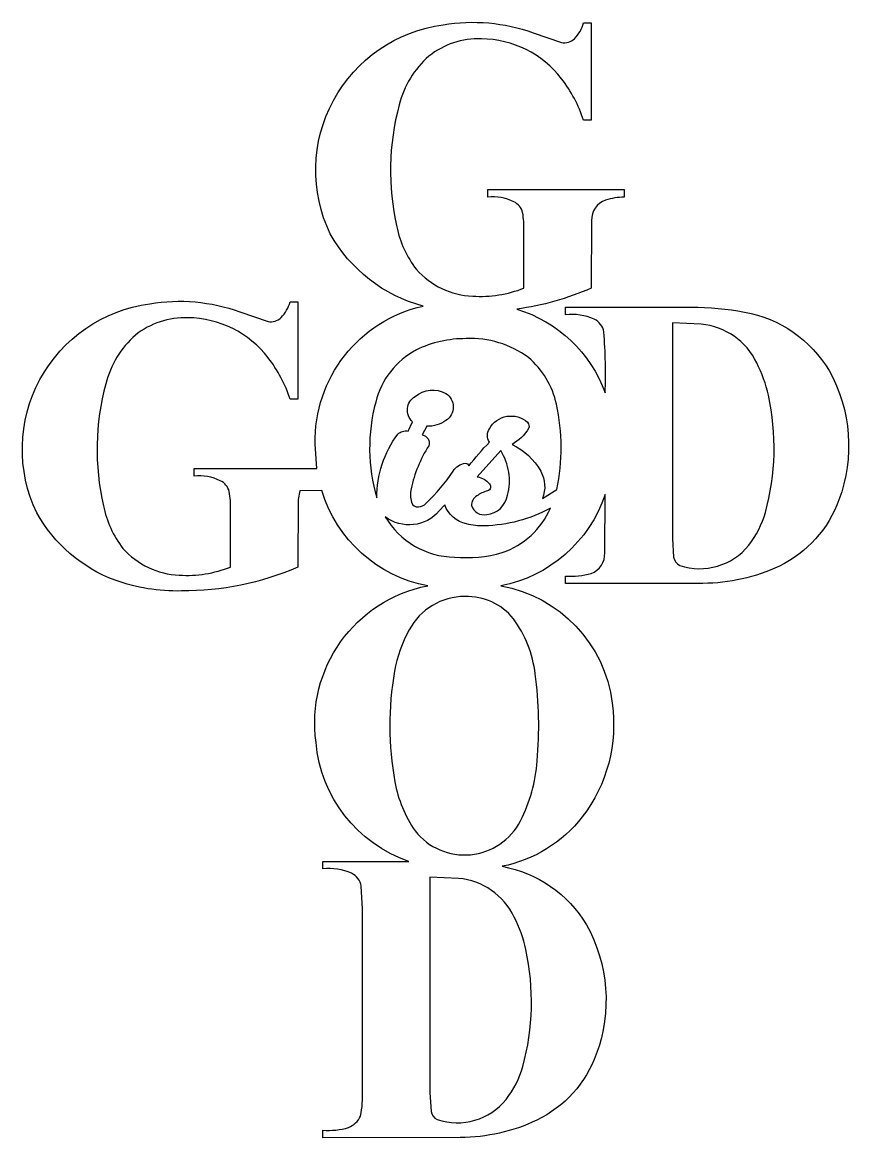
# Model space of a CAD drawing. Header units: inches. Extents: x 13.59 to 20.98, y 59.5 to 69.48.
import ezdxf

# ---------------------------------------------------------------- set-up
doc = ezdxf.new("R2010")
doc.units = ezdxf.units.IN
doc.header["$MEASUREMENT"] = 0
doc.layers.add('Layer 1', color=7, linetype='Continuous')

msp = doc.modelspace()

# ---------------------------------------------------------------- linework, layer by layer
at = {"layer": 'Layer 1'}
for points in [[(17.1763, 66.9387, -0.202322), (16.3472, 67.5838, -0.510558), (17.3564, 69.4531, -0.130147), (18.16, 69.3816), (18.413, 69.2951, 0.238189), (18.5297, 69.3295, 0.123781), (18.6111, 69.4706), (18.6796, 69.4706), (18.6796, 68.6), (18.6111, 68.6, 0.08363), (18.4147, 68.9705, 0.229029), (17.6976, 69.3286, 0.180717), (17.2284, 69.1728, 0.153926), (16.9636, 68.7385, 0.12348), (16.9418, 67.6483, 0.115115), (17.1166, 67.2666, 0.202802), (17.6198, 67.0275, 0.10791), (18.078, 67.0993), (18.078, 67.6129, 0.050964), (18.0663, 67.7749, 0.224808), (17.9866, 67.8713, 0.143962), (17.7541, 67.9134), (17.7541, 67.9808), (18.9739, 67.9808), (18.9739, 67.9134, 0.060129), (18.8076, 67.8872, 0.330568), (18.6821, 67.7025), (18.6796, 67.0993, -0.069248), (18.0135, 66.9116, -0.237464), (18.8031, 66.1623, 0.029803), (18.7921, 66.7075, 0.242878), (18.7059, 66.822, 0.136666), (18.4496, 66.8607), (18.4496, 66.9281), (19.5732, 66.9281, -0.051176), (20.0494, 66.8849, -0.217458), (20.8051, 66.3617, -0.219806), (20.893, 65.2061, -0.195327), (20.3608, 64.6142, -0.108167), (19.6772, 64.4596), (18.4496, 64.4585), (18.4496, 64.5258, 0.093058), (18.6786, 64.5488, 0.330562), (18.7994, 64.7339), (18.8031, 65.2535, -0.269229), (17.871, 64.4367, -0.331675), (18.8658, 63.3888, -0.203018), (18.5982, 62.3723, -0.181926), (17.8826, 61.9307, -0.217132), (18.6368, 61.4078, -0.219806), (18.7247, 60.2522, -0.195327), (18.1925, 59.6603, -0.108167), (17.5089, 59.5057), (16.2812, 59.5046), (16.2812, 59.572, 0.093058), (16.5103, 59.595, 0.180113), (16.6181, 59.6976, 0.062003), (16.6348, 59.9271), (16.6348, 61.5517), (16.6238, 61.7536, 0.242878), (16.5376, 61.8681, 0.136666), (16.2812, 61.9069), (16.2812, 61.9743), (17.0494, 61.9743, -0.296951), (16.2202, 63.0383, -0.398614), (17.2178, 64.4386, -0.281359), (16.2713, 65.29), (16.074, 65.2884), (16.0599, 65.2087), (16.0573, 64.6054, -0.104536), (15.017, 64.3923, -0.093681), (14.4237, 64.488, -0.177236), (13.725, 65.0899, -0.510558), (14.7341, 66.9592, -0.130147), (15.5377, 66.8878), (15.7907, 66.8013, 0.238189), (15.9074, 66.8356, 0.123781), (15.9889, 66.9768), (16.0573, 66.9768), (16.0573, 66.1062), (15.9889, 66.1062, 0.08363), (15.7924, 66.4767, 0.229029), (15.0753, 66.8347, 0.180717), (14.6061, 66.679, 0.153926), (14.3414, 66.2446, 0.12348), (14.3196, 65.1544, 0.115115), (14.4943, 64.7728, 0.202802), (14.9975, 64.5336, 0.10791), (15.4557, 64.6054), (15.4557, 65.119, 0.050964), (15.444, 65.281, 0.224808), (15.3644, 65.3774, 0.143962), (15.1318, 65.4195), (15.1318, 65.4869), (16.2272, 65.4869), (16.2121, 65.7057, -0.357421)], [(19.4066, 66.7879), (19.4066, 64.861), (19.4157, 64.6939, 0.24273), (19.4714, 64.6205, 0.313619), (20.0878, 64.8009, 0.092553), (20.2362, 65.0942, 0.120463), (20.2629, 66.1414, 0.066446), (20.1581, 66.4309, 0.26618), (19.6622, 66.7763)], [(17.1694, 65.7877, -0.458116), (17.2276, 65.6901, 0.089296), (17.0696, 65.3059, 0.125462), (17.0729, 65.1846, 0.370881), (17.1345, 65.1432, 0.155976), (17.2048, 65.1758, 0.053812), (17.446, 65.4632, -0.223911), (17.5539, 65.5339, -0.335478), (17.5852, 65.5101, -0.029171), (17.7691, 65.7217, -0.304861), (17.7691, 65.8422, -0.481632), (18.1109, 65.9002, -0.273014), (18.1196, 65.8448, -0.124639), (17.9725, 65.7024, -0.149563), (18.2277, 65.4632, -0.227305), (18.2429, 65.2188), (18.3731, 65.2987, 0.103146), (18.3682, 66.0616, 0.164206), (18.1182, 66.4795, 0.172272), (17.5615, 66.6478, 0.11623), (17.1164, 66.5471, 0.212637), (16.7531, 66.0809, 0.13716), (16.7624, 65.2247, -0.161595), (16.9507, 65.7938, -0.251452), (17.0427, 65.8214), (17.0832, 65.9055, -0.506131), (17.1043, 66.1314, -0.297055), (17.3811, 66.1587, -0.535279), (17.3811, 65.9151, -0.159839), (17.209, 65.8645)], [(17.7453, 65.0749, 0.334388), (17.9309, 65.2483, 0.209451), (17.8708, 65.6473), (17.661, 65.4113, -0.193715), (17.7691, 65.3497, -0.585031), (17.7519, 65.2869, 0.085527), (17.6566, 65.2419, 0.253236), (17.608, 65.1559, 0.380974)], [(16.8387, 65.0551, 0.261809), (17.4563, 64.6945, 0.092962), (17.8838, 64.7359, 0.214482), (18.3138, 65.1319, -0.119066), (17.7237, 64.9744, -0.07341), (17.5652, 64.9909, -0.268869), (17.3713, 65.1626), (17.3217, 65.1072, -0.396609)], [(17.5504, 64.3429, 0.277447), (17.053, 64.0444, 0.087954), (16.9213, 63.6745, 0.088657), (16.9247, 62.6853, 0.109), (17.1062, 62.2466, 0.546965), (18.0465, 62.337, 0.101173), (18.196, 62.8727, 0.056169), (18.1783, 63.6517, 0.128274), (17.9837, 64.1445, 0.23255)], [(17.2383, 61.834), (17.2383, 59.9071), (17.2473, 59.7401, 0.24273), (17.3031, 59.6667, 0.313619), (17.9195, 59.847, 0.092553), (18.0679, 60.1403, 0.120463), (18.0946, 61.1875, 0.066446), (17.9898, 61.477, 0.26618), (17.4938, 61.8224)]]:
    msp.add_lwpolyline(points, format="xyb", close=True, dxfattribs=at)

doc.saveas('drawing.dxf')
